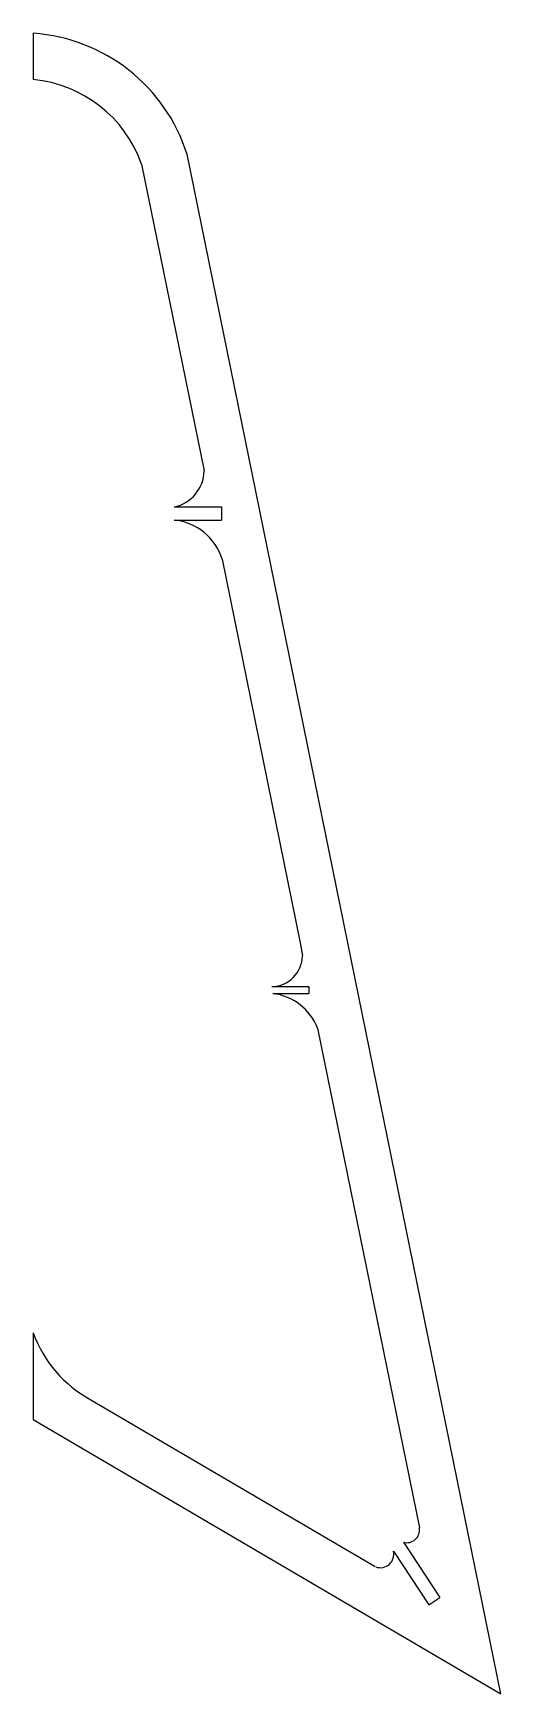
# Model space of a CAD drawing. Header units: inches. Extents: x 2105 to 3676, y -593 to 929.
# Drawn here: x 2905.7 to 2976.5, y 141.2 to 392.6 of the extents above; entities that cross this region are included whole.
import ezdxf

# ---------------------------------------------------------------- set-up
doc = ezdxf.new("R2010")
doc.units = ezdxf.units.IN
doc.header["$MEASUREMENT"] = 0
doc.layers.add('LAYER01', color=7, linetype='Continuous')

msp = doc.modelspace()

# ---------------------------------------------------------------- linework, layer by layer
for p, q in [((2905.75, 392.57), (2905.74, 385.55)), ((2976.48, 141.23), (2929.03, 374.24)), ((2927.06, 320.87), (2934.25, 320.87)), ((2934.25, 320.87), (2934.25, 318.87)), ((2927.06, 318.87), (2934.25, 318.87)), ((2946.14, 254.89), (2946.48, 252.91)), ((2941.83, 248.27), (2947.44, 248.27)), ((2942.01, 247.23), (2947.44, 247.23)), ((2947.44, 248.27), (2947.44, 247.23)), ((2905.75, 195.87), (2905.75, 182.72)), ((2914.47, 185.72), (2957.5, 160.48)), ((2905.75, 182.72), (2976.48, 141.23)), ((2961.75, 164.16), (2967.27, 155.78)), ((2960.24, 162.81), (2965.6, 154.68))]:
    msp.add_line(p, q)
msp.add_arc((2903.91, 366.29), 26.34, 17.5563, 86)
at = {"layer": 'LAYER01'}
for p, q in [((2922.14, 372.77), (2931.59, 326.33)), ((2934.32, 312.94), (2946.14, 254.89)), ((2948.77, 241.97), (2964.18, 166.33)), ((2965.6, 154.68), (2967.27, 155.79))]:
    msp.add_line(p, q, dxfattribs=at)
for centre, radius, start, end in [((2903.91, 366.29), 19.35, 19.577, 84.5554), ((2925.89, 326.46), 5.71, 281.8468, 358.7112), ((2926.28, 310.51), 8.4, 16.8117, 84.6989), ((2941.72, 253.02), 4.76, 271.3227, 358.6823), ((2940.94, 238.87), 8.42, 21.6111, 82.7061), ((2923.37, 202.2), 18.73, 199.7473, 241.6026), ((2962.24, 166.05), 1.96, 255.3556, 8.3019), ((2958.27, 162.34), 2.03, 250.1497, 13.5078)]:
    msp.add_arc(centre, radius, start, end, dxfattribs=at)

doc.saveas('drawing.dxf')
